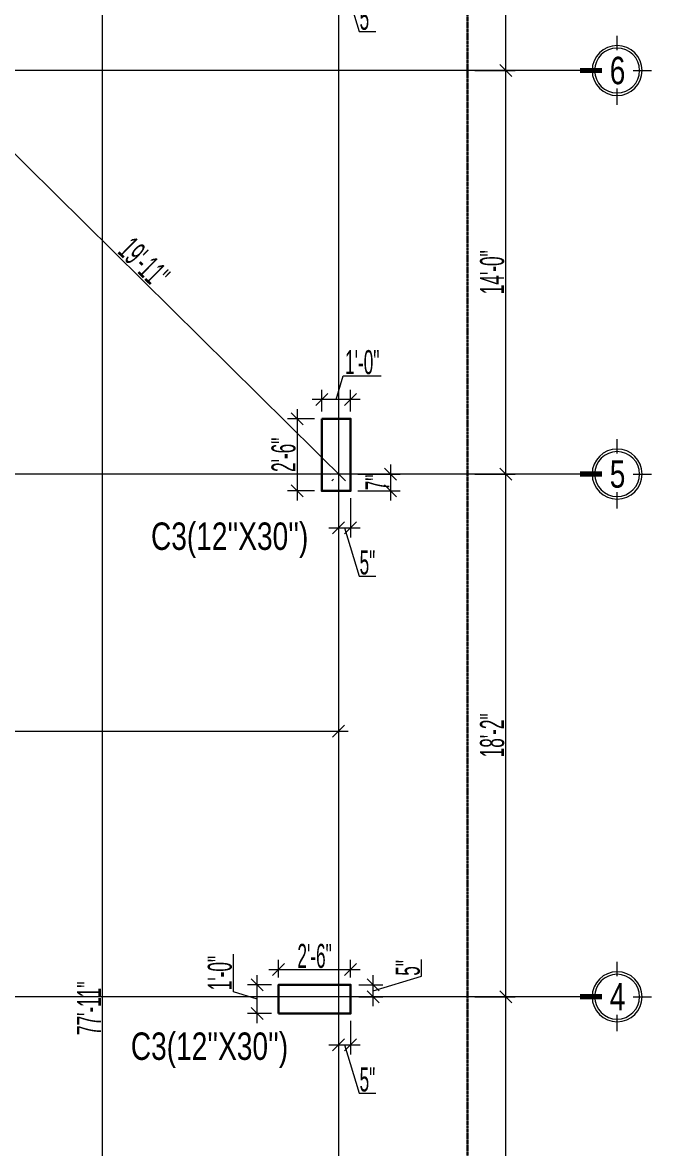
# Model space of a CAD drawing. Header units: inches. Extents: x 283072 to 301462, y 26630 to 62925.
# Drawn here: x 296403.6 to 296665.5, y 29236 to 29704.8 of the extents above; entities that cross this region are included whole.
import ezdxf

# ---------------------------------------------------------------- set-up
doc = ezdxf.new("R2010")
doc.units = ezdxf.units.IN
doc.header["$MEASUREMENT"] = 0
doc.header["$PDMODE"] = 2
doc.linetypes.add('CENTER2', pattern=[1.125, 0.75, -0.125, 0.125, -0.125])
doc.linetypes.add('DASHDOT', pattern=[25.4, 12.7, -6.35, 0, -6.35])
doc.layers.get('0').update_dxf_attribs({"lineweight": 5})
for name, color, linetype, lineweight in [('BUILDING_OUTER_P3', 1, 'Continuous', 35), ('column', 1, 'Continuous', 30), ('Dime.', 7, 'Continuous', 15), ('Dimension.', 7, 'Continuous', 5), ('Grid+Di', 194, 'CENTER2', 15)]:
    doc.layers.add(name, color=color, linetype=linetype, lineweight=lineweight)
doc.styles.add('ltcnbt', font='swisscl.ttf', dxfattribs={"width": 0.7, "height": 10})
doc.styles.add('style4', font='swisscl.ttf')
doc.dimstyles.new('SCALE-50', dxfattribs={"dimtxt": 9, "dimasz": 5, "dimexe": 4, "dimexo": 3, "dimgap": 0.5, "dimtad": 1, "dimdec": 0, "dimzin": 3, "dimdsep": 46, "dimlunit": 4, "dimtxsty": 'ltcnbt', "dimblk": 'OBLIQUE', "dimcen": 0.09375, "dimdle": 4, "dimclrd": 252, "dimclre": 252, "dimclrt": 7, "dimadec": 0, "dimazin": 0, "dimtfac": 1, "dimtdec": 0, "dimtofl": 0, "dimtmove": 1, "dimatfit": 3, "dimfxl": 3, "dimtolj": 1, "dimtzin": 0, "dimlwd": 15, "dimlwe": 15, "dimarcsym": 0})

# ---------------------------------------------------------------- blocks, each defined once
blk = doc.blocks.new('GN')
at = {"layer": 'Grid+Di', "color": 5, "linetype": 'ByBlock', "lineweight": 0}
for points in [[(0, 7.97), (0, 13.6)], [(-6.26, 0), (-13.44, 0)], [(0, -13.43), (0, -7.03)]]:
    blk.add_lwpolyline(points, dxfattribs=at)
at = {"layer": 'Grid+Di', "color": 5, "linetype": 'ByBlock', "lineweight": 0, "const_width": 2}
blk.add_lwpolyline([(14.47, 0), (5.86, 0)], dxfattribs=at)
at = {"layer": 'Grid+Di', "color": 5, "linetype": 'ByBlock'}
for radius in [9.76, 8.76]:
    blk.add_circle((0, 0), radius, dxfattribs=at)
blk = doc.blocks.new('_Oblique')
at = {"color": 0, "linetype": 'ByBlock', "lineweight": -2}
blk.add_line((-0.5, -0.5), (0.5, 0.5), dxfattribs=at)
blk = doc.blocks.new('*D514')
at = {"layer": 'Defpoints', "color": 0, "linetype": 'ByBlock', "lineweight": 30, "ltscale": 200, "transparency": 16777216}
for p in [(296588.92, 29299.24), (296604.82, 29299.24), (296588.92, 29094.24)]:
    blk.add_point(p, dxfattribs=at)
at = {"layer": 'Dimension.', "color": 252, "lineweight": 15, "ltscale": 200, "transparency": 16777216}
for p, q in [((296591.92, 29299.24), (296608.82, 29299.24)), ((296604.82, 29090.24), (296604.82, 29303.24)), ((296591.92, 29094.24), (296608.82, 29094.24))]:
    blk.add_line(p, q, dxfattribs=at)
at = {"layer": 'Dimension.', "color": 252, "linetype": 'ByBlock', "lineweight": 15, "ltscale": 200, "transparency": 16777216, "xscale": 5, "yscale": 5, "zscale": 5}
for p, rotation in [((296604.82, 29299.24), 90), ((296604.82, 29094.24), 270)]:
    blk.add_blockref('_Oblique', p, dxfattribs=dict(at, rotation=rotation))
at = {"layer": 'Dimension.', "color": 7, "linetype": 'ByBlock', "lineweight": 15, "ltscale": 200, "transparency": 16777216, "insert": (296599.32, 29196.74), "char_height": 10, "attachment_point": 5, "rotation": 90, "style": 'ltcnbt'}
blk.add_mtext('\\A1;17\'-1"', dxfattribs=at)
blk = doc.blocks.new('*D515')
at = {"layer": 'Defpoints', "color": 0, "linetype": 'ByBlock', "lineweight": 30, "ltscale": 200, "transparency": 16777216}
for p in [(296588.92, 29516.85), (296604.82, 29516.85), (296588.92, 29299.24)]:
    blk.add_point(p, dxfattribs=at)
at = {"layer": 'Dimension.', "color": 252, "lineweight": 15, "ltscale": 200, "transparency": 16777216}
for p, q in [((296604.82, 29295.24), (296604.82, 29520.85)), ((296591.92, 29516.85), (296608.82, 29516.85)), ((296591.92, 29299.24), (296608.82, 29299.24))]:
    blk.add_line(p, q, dxfattribs=at)
at = {"layer": 'Dimension.', "color": 252, "linetype": 'ByBlock', "lineweight": 15, "ltscale": 200, "transparency": 16777216, "xscale": 5, "yscale": 5, "zscale": 5}
for p, rotation in [((296604.82, 29516.85), 90), ((296604.82, 29299.24), 270)]:
    blk.add_blockref('_Oblique', p, dxfattribs=dict(at, rotation=rotation))
at = {"layer": 'Dimension.', "color": 7, "linetype": 'ByBlock', "lineweight": 15, "ltscale": 200, "transparency": 16777216, "insert": (296599.2, 29408.04), "char_height": 10, "attachment_point": 5, "rotation": 90, "style": 'ltcnbt'}
blk.add_mtext('\\A1;18\'-2"', dxfattribs=at)
blk = doc.blocks.new('*D516')
at = {"layer": 'Defpoints', "color": 0, "linetype": 'ByBlock', "lineweight": 30, "ltscale": 200, "transparency": 16777216}
for p in [(296588.92, 29684.85), (296604.82, 29684.85), (296588.92, 29516.85)]:
    blk.add_point(p, dxfattribs=at)
at = {"layer": 'Dimension.', "color": 252, "lineweight": 15, "ltscale": 200, "transparency": 16777216}
for p, q in [((296604.82, 29512.85), (296604.82, 29688.85)), ((296591.92, 29684.85), (296608.82, 29684.85)), ((296591.92, 29516.85), (296608.82, 29516.85))]:
    blk.add_line(p, q, dxfattribs=at)
at = {"layer": 'Dimension.', "color": 252, "linetype": 'ByBlock', "lineweight": 15, "ltscale": 200, "transparency": 16777216, "xscale": 5, "yscale": 5, "zscale": 5}
for p, rotation in [((296604.82, 29684.85), 90), ((296604.82, 29516.85), 270)]:
    blk.add_blockref('_Oblique', p, dxfattribs=dict(at, rotation=rotation))
at = {"layer": 'Dimension.', "color": 7, "linetype": 'ByBlock', "lineweight": 15, "ltscale": 200, "transparency": 16777216, "insert": (296599.2, 29600.85), "char_height": 10, "attachment_point": 5, "rotation": 90, "style": 'ltcnbt'}
blk.add_mtext('\\A1;14\'-0"', dxfattribs=at)
blk = doc.blocks.new('*D517')
at = {"layer": 'Defpoints', "color": 0, "linetype": 'ByBlock', "lineweight": 30, "ltscale": 200, "transparency": 16777216}
for p in [(296588.92, 29748.66), (296604.82, 29748.66), (296588.92, 29684.85)]:
    blk.add_point(p, dxfattribs=at)
at = {"layer": 'Dimension.', "color": 252, "lineweight": 15, "ltscale": 200, "transparency": 16777216}
for p, q in [((296604.82, 29680.85), (296604.82, 29752.66)), ((296591.92, 29748.66), (296608.82, 29748.66)), ((296591.92, 29684.85), (296608.82, 29684.85))]:
    blk.add_line(p, q, dxfattribs=at)
at = {"layer": 'Dimension.', "color": 252, "linetype": 'ByBlock', "lineweight": 15, "ltscale": 200, "transparency": 16777216, "xscale": 5, "yscale": 5, "zscale": 5}
for p, rotation in [((296604.82, 29748.66), 90), ((296604.82, 29684.85), 270)]:
    blk.add_blockref('_Oblique', p, dxfattribs=dict(at, rotation=rotation))
at = {"layer": 'Dimension.', "color": 7, "linetype": 'ByBlock', "lineweight": 15, "ltscale": 200, "transparency": 16777216, "insert": (296599.22, 29716.76), "char_height": 10, "attachment_point": 5, "rotation": 90, "style": 'ltcnbt'}
blk.add_mtext('\\A1;5\'-4"', dxfattribs=at)
blk = doc.blocks.new('*D528')
at = {"layer": 'Defpoints', "color": 0, "linetype": 'ByBlock', "lineweight": 30, "ltscale": 200, "transparency": 16777216}
for p in [(296540.23, 29310.53), (296510.23, 29304.24), (296540.23, 29304.24)]:
    blk.add_point(p, dxfattribs=at)
at = {"layer": 'Dimension.', "color": 252, "lineweight": 15, "ltscale": 200, "transparency": 16777216}
for p, q in [((296510.23, 29307.24), (296510.23, 29314.53)), ((296540.23, 29307.24), (296540.23, 29314.53)), ((296506.23, 29310.53), (296544.23, 29310.53))]:
    blk.add_line(p, q, dxfattribs=at)
at = {"layer": 'Dimension.', "color": 252, "linetype": 'ByBlock', "lineweight": 15, "ltscale": 200, "transparency": 16777216, "xscale": 5, "yscale": 5, "zscale": 5, "rotation": 180}
blk.add_blockref('_Oblique', (296510.23, 29310.53), dxfattribs=at)
at = {"layer": 'Dimension.', "color": 252, "linetype": 'ByBlock', "lineweight": 15, "ltscale": 200, "transparency": 16777216, "xscale": 5, "yscale": 5, "zscale": 5}
blk.add_blockref('_Oblique', (296540.23, 29310.53), dxfattribs=at)
at = {"layer": 'Dimension.', "color": 7, "linetype": 'ByBlock', "lineweight": 15, "ltscale": 200, "transparency": 16777216, "insert": (296525.23, 29316.16), "char_height": 10, "attachment_point": 5, "style": 'ltcnbt'}
blk.add_mtext('\\A1;2\'-6"', dxfattribs=at)
blk = doc.blocks.new('*D529')
at = {"layer": 'Defpoints', "color": 0, "linetype": 'ByBlock', "lineweight": 30, "ltscale": 200, "transparency": 16777216}
for p in [(296501.33, 29304.24), (296510.23, 29304.24), (296510.23, 29292.24)]:
    blk.add_point(p, dxfattribs=at)
at = {"layer": 'Dimension.', "color": 252, "lineweight": 15, "ltscale": 200, "transparency": 16777216}
for p, q in [((296491.46, 29301.2), (296491.46, 29316.97)), ((296507.23, 29304.24), (296497.33, 29304.24)), ((296501.33, 29288.24), (296501.33, 29308.24)), ((296501.33, 29298.24), (296491.46, 29301.2)), ((296507.23, 29292.24), (296497.33, 29292.24))]:
    blk.add_line(p, q, dxfattribs=at)
at = {"layer": 'Dimension.', "color": 252, "linetype": 'ByBlock', "lineweight": 15, "ltscale": 200, "transparency": 16777216, "xscale": 5, "yscale": 5, "zscale": 5}
for p, rotation in [((296501.33, 29304.24), 90), ((296501.33, 29292.24), 270)]:
    blk.add_blockref('_Oblique', p, dxfattribs=dict(at, rotation=rotation))
at = {"layer": 'Dimension.', "color": 7, "linetype": 'ByBlock', "lineweight": 15, "ltscale": 200, "transparency": 16777216, "insert": (296485.83, 29309.08), "char_height": 10, "attachment_point": 5, "rotation": 90, "style": 'ltcnbt'}
blk.add_mtext('\\A1;1\'-0"', dxfattribs=at)
blk = doc.blocks.new('*D530')
at = {"layer": 'Defpoints', "color": 0, "linetype": 'ByBlock', "lineweight": 30, "ltscale": 200, "transparency": 16777216}
for p in [(296528.23, 29539.85), (296517.96, 29509.85), (296528.23, 29509.85)]:
    blk.add_point(p, dxfattribs=at)
at = {"layer": 'Dimension.', "color": 252, "lineweight": 15, "ltscale": 200, "transparency": 16777216}
for p, q in [((296517.96, 29543.85), (296517.96, 29505.85)), ((296525.23, 29539.85), (296513.96, 29539.85)), ((296525.23, 29509.85), (296513.96, 29509.85))]:
    blk.add_line(p, q, dxfattribs=at)
at = {"layer": 'Dimension.', "color": 252, "linetype": 'ByBlock', "lineweight": 15, "ltscale": 200, "transparency": 16777216, "xscale": 5, "yscale": 5, "zscale": 5}
for p, rotation in [((296517.96, 29539.85), 90), ((296517.96, 29509.85), 270)]:
    blk.add_blockref('_Oblique', p, dxfattribs=dict(at, rotation=rotation))
at = {"layer": 'Dimension.', "color": 7, "linetype": 'ByBlock', "lineweight": 15, "ltscale": 200, "transparency": 16777216, "insert": (296512.34, 29524.85), "char_height": 10, "attachment_point": 5, "rotation": 90, "style": 'ltcnbt'}
blk.add_mtext('\\A1;2\'-6"', dxfattribs=at)
blk = doc.blocks.new('*D531')
at = {"layer": 'Defpoints', "color": 0, "linetype": 'ByBlock', "lineweight": 30, "ltscale": 200, "transparency": 16777216}
for p in [(296528.23, 29547.87), (296528.23, 29539.85), (296540.23, 29539.85)]:
    blk.add_point(p, dxfattribs=at)
at = {"layer": 'Dimension.', "color": 252, "lineweight": 15, "ltscale": 200, "transparency": 16777216}
for p, q in [((296534.23, 29547.87), (296537.19, 29557.74)), ((296537.19, 29557.74), (296552.96, 29557.74)), ((296544.23, 29547.87), (296524.23, 29547.87)), ((296528.23, 29542.85), (296528.23, 29551.87)), ((296540.23, 29542.85), (296540.23, 29551.87))]:
    blk.add_line(p, q, dxfattribs=at)
at = {"layer": 'Dimension.', "color": 252, "linetype": 'ByBlock', "lineweight": 15, "ltscale": 200, "transparency": 16777216, "xscale": 5, "yscale": 5, "zscale": 5, "rotation": 180}
blk.add_blockref('_Oblique', (296528.23, 29547.87), dxfattribs=at)
at = {"layer": 'Dimension.', "color": 252, "linetype": 'ByBlock', "lineweight": 15, "ltscale": 200, "transparency": 16777216, "xscale": 5, "yscale": 5, "zscale": 5}
blk.add_blockref('_Oblique', (296540.23, 29547.87), dxfattribs=at)
at = {"layer": 'Dimension.', "color": 7, "linetype": 'ByBlock', "lineweight": 15, "ltscale": 200, "transparency": 16777216, "insert": (296545.08, 29563.36), "char_height": 10, "attachment_point": 5, "style": 'ltcnbt'}
blk.add_mtext('\\A1;1\'-0"', dxfattribs=at)
blk = doc.blocks.new('*D578')
at = {"layer": 'Defpoints', "color": 0, "linetype": 'ByBlock', "lineweight": 30, "ltscale": 200, "transparency": 16777216}
for p in [(296535.23, 29728.66), (296540.23, 29728.66), (296540.23, 29721.18)]:
    blk.add_point(p, dxfattribs=at)
at = {"layer": 'Dimension.', "color": 252, "lineweight": 15, "ltscale": 200, "transparency": 16777216}
for p, q in [((296535.23, 29725.66), (296535.23, 29717.18)), ((296540.23, 29725.66), (296540.23, 29717.18)), ((296531.23, 29721.18), (296544.23, 29721.18)), ((296537.73, 29721.18), (296543.75, 29701.13)), ((296543.75, 29701.13), (296550.73, 29701.13))]:
    blk.add_line(p, q, dxfattribs=at)
at = {"layer": 'Dimension.', "color": 252, "linetype": 'ByBlock', "lineweight": 15, "ltscale": 200, "transparency": 16777216, "xscale": 5, "yscale": 5, "zscale": 5, "rotation": 180}
blk.add_blockref('_Oblique', (296535.23, 29721.18), dxfattribs=at)
at = {"layer": 'Dimension.', "color": 252, "linetype": 'ByBlock', "lineweight": 15, "ltscale": 200, "transparency": 16777216, "xscale": 5, "yscale": 5, "zscale": 5}
blk.add_blockref('_Oblique', (296540.23, 29721.18), dxfattribs=at)
at = {"layer": 'Dimension.', "color": 7, "linetype": 'ByBlock', "lineweight": 15, "ltscale": 200, "transparency": 16777216, "insert": (296547.24, 29706.73), "char_height": 10, "attachment_point": 5, "style": 'ltcnbt'}
blk.add_mtext('\\A1;5"', dxfattribs=at)
blk = doc.blocks.new('*D580')
at = {"layer": 'Defpoints', "color": 0, "linetype": 'ByBlock', "lineweight": 30, "ltscale": 200, "transparency": 16777216}
for p in [(296540.23, 29516.85), (296540.23, 29509.85), (296556.85, 29509.85)]:
    blk.add_point(p, dxfattribs=at)
at = {"layer": 'Dimension.', "color": 252, "lineweight": 15, "ltscale": 200, "transparency": 16777216}
for p, q in [((296556.85, 29520.85), (296556.85, 29505.85)), ((296543.23, 29516.85), (296560.85, 29516.85)), ((296543.23, 29509.85), (296560.85, 29509.85))]:
    blk.add_line(p, q, dxfattribs=at)
at = {"layer": 'Dimension.', "color": 252, "linetype": 'ByBlock', "lineweight": 15, "ltscale": 200, "transparency": 16777216, "xscale": 5, "yscale": 5, "zscale": 5}
for p, rotation in [((296556.85, 29516.85), 90), ((296556.85, 29509.85), 270)]:
    blk.add_blockref('_Oblique', p, dxfattribs=dict(at, rotation=rotation))
at = {"layer": 'Dimension.', "color": 7, "linetype": 'ByBlock', "lineweight": 15, "ltscale": 200, "transparency": 16777216, "insert": (296551.35, 29513.35), "char_height": 10, "attachment_point": 5, "rotation": 90, "style": 'ltcnbt'}
blk.add_mtext('\\A1;7"', dxfattribs=at)
blk = doc.blocks.new('*D581')
at = {"layer": 'Defpoints', "color": 0, "linetype": 'ByBlock', "lineweight": 30, "ltscale": 200, "transparency": 16777216}
for p in [(296535.23, 29509.85), (296540.23, 29509.85), (296540.23, 29494.42)]:
    blk.add_point(p, dxfattribs=at)
at = {"layer": 'Dimension.', "color": 252, "lineweight": 15, "ltscale": 200, "transparency": 16777216}
for p, q in [((296535.23, 29506.85), (296535.23, 29490.42)), ((296540.23, 29506.85), (296540.23, 29490.42)), ((296531.23, 29494.42), (296544.23, 29494.42)), ((296537.73, 29494.42), (296543.75, 29474.36)), ((296543.75, 29474.36), (296550.73, 29474.36))]:
    blk.add_line(p, q, dxfattribs=at)
at = {"layer": 'Dimension.', "color": 252, "linetype": 'ByBlock', "lineweight": 15, "ltscale": 200, "transparency": 16777216, "xscale": 5, "yscale": 5, "zscale": 5, "rotation": 180}
blk.add_blockref('_Oblique', (296535.23, 29494.42), dxfattribs=at)
at = {"layer": 'Dimension.', "color": 252, "linetype": 'ByBlock', "lineweight": 15, "ltscale": 200, "transparency": 16777216, "xscale": 5, "yscale": 5, "zscale": 5}
blk.add_blockref('_Oblique', (296540.23, 29494.42), dxfattribs=at)
at = {"layer": 'Dimension.', "color": 7, "linetype": 'ByBlock', "lineweight": 15, "ltscale": 200, "transparency": 16777216, "insert": (296547.24, 29479.96), "char_height": 10, "attachment_point": 5, "style": 'ltcnbt'}
blk.add_mtext('\\A1;5"', dxfattribs=at)
blk = doc.blocks.new('*D582')
at = {"layer": 'Defpoints', "color": 0, "linetype": 'ByBlock', "lineweight": 30, "ltscale": 200, "transparency": 16777216}
for p in [(296535.23, 29292.24), (296540.23, 29292.24), (296540.23, 29279.15)]:
    blk.add_point(p, dxfattribs=at)
at = {"layer": 'Dimension.', "color": 252, "lineweight": 15, "ltscale": 200, "transparency": 16777216}
for p, q in [((296535.23, 29289.24), (296535.23, 29275.15)), ((296540.23, 29289.24), (296540.23, 29275.15)), ((296531.23, 29279.15), (296544.23, 29279.15)), ((296537.73, 29279.15), (296543.75, 29259.1)), ((296543.75, 29259.1), (296550.73, 29259.1))]:
    blk.add_line(p, q, dxfattribs=at)
at = {"layer": 'Dimension.', "color": 252, "linetype": 'ByBlock', "lineweight": 15, "ltscale": 200, "transparency": 16777216, "xscale": 5, "yscale": 5, "zscale": 5, "rotation": 180}
blk.add_blockref('_Oblique', (296535.23, 29279.15), dxfattribs=at)
at = {"layer": 'Dimension.', "color": 252, "linetype": 'ByBlock', "lineweight": 15, "ltscale": 200, "transparency": 16777216, "xscale": 5, "yscale": 5, "zscale": 5}
blk.add_blockref('_Oblique', (296540.23, 29279.15), dxfattribs=at)
at = {"layer": 'Dimension.', "color": 7, "linetype": 'ByBlock', "lineweight": 15, "ltscale": 200, "transparency": 16777216, "insert": (296547.24, 29264.7), "char_height": 10, "attachment_point": 5, "style": 'ltcnbt'}
blk.add_mtext('\\A1;5"', dxfattribs=at)
blk = doc.blocks.new('*D583')
at = {"layer": 'Defpoints', "color": 0, "linetype": 'ByBlock', "lineweight": 30, "ltscale": 200, "transparency": 16777216}
for p in [(296540.59, 29304.24), (296549.65, 29304.24), (296540.59, 29299.24)]:
    blk.add_point(p, dxfattribs=at)
at = {"layer": 'Dimension.', "color": 252, "lineweight": 15, "ltscale": 200, "transparency": 16777216}
for p, q in [((296569.71, 29307.75), (296569.71, 29314.73)), ((296543.59, 29304.24), (296553.65, 29304.24)), ((296549.65, 29295.24), (296549.65, 29308.24)), ((296549.65, 29301.74), (296569.71, 29307.75)), ((296543.59, 29299.24), (296553.65, 29299.24))]:
    blk.add_line(p, q, dxfattribs=at)
at = {"layer": 'Dimension.', "color": 252, "linetype": 'ByBlock', "lineweight": 15, "ltscale": 200, "transparency": 16777216, "xscale": 5, "yscale": 5, "zscale": 5}
for p, rotation in [((296549.65, 29304.24), 90), ((296549.65, 29299.24), 270)]:
    blk.add_blockref('_Oblique', p, dxfattribs=dict(at, rotation=rotation))
at = {"layer": 'Dimension.', "color": 7, "linetype": 'ByBlock', "lineweight": 15, "ltscale": 200, "transparency": 16777216, "insert": (296564.11, 29311.24), "char_height": 10, "attachment_point": 5, "rotation": 90, "style": 'ltcnbt'}
blk.add_mtext('\\A1;5"', dxfattribs=at)
blk = doc.blocks.new('*D488')
at = {"layer": 'Defpoints', "color": 0, "linetype": 'ByBlock', "lineweight": 30, "ltscale": 200, "transparency": 16777216}
for p in [(296193.23, 29417.44), (296535.23, 29417.44), (296535.23, 29409.78)]:
    blk.add_point(p, dxfattribs=at)
at = {"layer": 'Dimension.', "color": 252, "lineweight": 15, "ltscale": 200, "transparency": 16777216}
for p, q in [((296193.23, 29414.44), (296193.23, 29405.78)), ((296535.23, 29414.44), (296535.23, 29405.78)), ((296189.23, 29409.78), (296539.23, 29409.78))]:
    blk.add_line(p, q, dxfattribs=at)
at = {"layer": 'Dimension.', "color": 252, "linetype": 'ByBlock', "lineweight": 15, "ltscale": 200, "transparency": 16777216, "xscale": 5, "yscale": 5, "zscale": 5, "rotation": 180}
blk.add_blockref('_Oblique', (296193.23, 29409.78), dxfattribs=at)
at = {"layer": 'Dimension.', "color": 252, "linetype": 'ByBlock', "lineweight": 15, "ltscale": 200, "transparency": 16777216, "xscale": 5, "yscale": 5, "zscale": 5}
blk.add_blockref('_Oblique', (296535.23, 29409.78), dxfattribs=at)
at = {"layer": 'Dimension.', "color": 7, "linetype": 'ByBlock', "lineweight": 15, "ltscale": 200, "transparency": 16777216, "insert": (296364.23, 29415.4), "char_height": 10, "attachment_point": 5, "style": 'ltcnbt'}
blk.add_mtext('\\A1;28\'-6"', dxfattribs=at)
blk = doc.blocks.new('*D489')
at = {"layer": 'Defpoints', "color": 0, "linetype": 'ByBlock', "lineweight": 30, "ltscale": 200, "transparency": 16777216}
for p in [(296412.04, 29761.66), (296412.04, 28827.16), (296436.75, 28827.16)]:
    blk.add_point(p, dxfattribs=at)
at = {"layer": 'Dimension.', "color": 252, "lineweight": 15, "ltscale": 200, "transparency": 16777216}
for p, q in [((296436.75, 29765.66), (296436.75, 28823.16)), ((296415.04, 29761.66), (296440.75, 29761.66)), ((296415.04, 28827.16), (296440.75, 28827.16))]:
    blk.add_line(p, q, dxfattribs=at)
at = {"layer": 'Dimension.', "color": 252, "linetype": 'ByBlock', "lineweight": 15, "ltscale": 200, "transparency": 16777216, "xscale": 5, "yscale": 5, "zscale": 5}
for p, rotation in [((296436.75, 29761.66), 90), ((296436.75, 28827.16), 270)]:
    blk.add_blockref('_Oblique', p, dxfattribs=dict(at, rotation=rotation))
at = {"layer": 'Dimension.', "color": 7, "linetype": 'ByBlock', "lineweight": 15, "ltscale": 200, "transparency": 16777216, "insert": (296431.25, 29294.41), "char_height": 10, "attachment_point": 5, "rotation": 90, "style": 'ltcnbt'}
blk.add_mtext('\\A1;77\'-11"', dxfattribs=at)
blk = doc.blocks.new('*D490')
at = {"layer": 'Defpoints', "color": 0, "linetype": 'ByBlock', "lineweight": 30, "ltscale": 200, "transparency": 16777216}
for p in [(296365.23, 29684.85), (296535.23, 29516.85), (296535.23, 29516.85)]:
    blk.add_point(p, dxfattribs=at)
at = {"layer": 'Dimension.', "color": 252, "lineweight": 15, "ltscale": 200, "transparency": 16777216}
for p, q in [((296362.39, 29687.66), (296538.08, 29514.04)), ((296363.12, 29682.72), (296362.42, 29682.01)), ((296533.12, 29514.72), (296532.42, 29514.01))]:
    blk.add_line(p, q, dxfattribs=at)
at = {"layer": 'Dimension.', "color": 252, "linetype": 'ByBlock', "lineweight": 15, "ltscale": 200, "transparency": 16777216, "xscale": 5, "yscale": 5, "zscale": 5}
for p, rotation in [((296365.23, 29684.85), 135.3390233447813), ((296535.23, 29516.85), 315.3390233447813)]:
    blk.add_blockref('_Oblique', p, dxfattribs=dict(at, rotation=rotation))
at = {"layer": 'Dimension.', "color": 7, "linetype": 'ByBlock', "lineweight": 15, "ltscale": 200, "transparency": 16777216, "insert": (296454.18, 29604.84), "char_height": 10, "attachment_point": 5, "rotation": 315.339, "style": 'ltcnbt'}
blk.add_mtext('\\A1;19\'-11"', dxfattribs=at)
blk = doc.blocks.new('WT43T2')
at = {"layer": 'column'}
for points in [[(293443.64, 47072.08), (293455.64, 47072.08), (293455.64, 47042.08), (293443.64, 47042.08)], [(293425.64, 46824.46), (293425.64, 46836.46), (293455.64, 46836.46), (293455.64, 46824.46)]]:
    blk.add_lwpolyline(points, close=True, dxfattribs=at)

msp = doc.modelspace()

# ---------------------------------------------------------------- linework, layer by layer
at = {"layer": 'BUILDING_OUTER_P3', "linetype": 'DASHDOT', "lineweight": 30, "ltscale": 0.02}
msp.add_line((296588.92011, 29862.07655), (296588.92011, 28707.07655), dxfattribs=at)
at = {"layer": 'Grid+Di', "linetype": 'ByBlock', "lineweight": 15, "ltscale": 200}
for p, q in [((296535.23261, 29910.5805), (296535.23261, 28644.47835)), ((296635.75505, 29684.85054), (296060.42321, 29684.85054)), ((296635.75505, 29516.85054), (296060.42321, 29516.85054)), ((296635.75505, 29299.23511), (296060.42321, 29299.23511))]:
    msp.add_line(p, q, dxfattribs=at)

# ---------------------------------------------------------------- block references
at = {"layer": 'column', "linetype": 'ByBlock', "lineweight": 15}
msp.add_blockref('WT43T2', (3084.59738, -17532.22653), dxfattribs=at)
at = {"layer": 'Dime.', "xscale": -1.066601249971427, "yscale": 1.066601249971427, "zscale": 1.06660125}
for p in [(296651.18993, 29684.85054), (296651.18993, 29516.85054), (296651.18993, 29299.23511)]:
    msp.add_blockref('GN', p, dxfattribs=at)

# ---------------------------------------------------------------- texts
at = {"layer": 'Dime.', "style": 'style4'}
for s, p in [('6', (296648.13947, 29679.1563, 0.75826)), ('5', (296648.13947, 29511.1563, 0.75826)), ("C3(12''X30'')", (296457.12118, 29485.26523, 0.75826)), ('4', (296648.13947, 29293.54087, 0.75826)), ("C3(12''X30'')", (296448.722, 29272.93651, 0.75826))]:
    msp.add_text(s, height=11.4075, dxfattribs=at).set_placement(p)

# ---------------------------------------------------------------- dimensions: what is measured, and where the dimension line sits
at = {"layer": 'Dimension.', "linetype": 'ByBlock', "lineweight": 15, "ltscale": 200}
for base, p1, p2, picture, middle in [((296436.74919, 28827.15655), (296412.03698, 29761.65949), (296412.03698, 28827.15655), '*D489', (296431.24919, 29294.40802)), ((296604.82176, 29748.65949), (296588.92011, 29684.85054), (296588.92011, 29748.65949), '*D517', (296599.22019, 29716.75502)), ((296604.82176, 29684.85054), (296588.92011, 29516.85054), (296588.92011, 29684.85054), '*D516', (296599.20053, 29600.85054)), ((296517.9588, 29509.85054), (296528.23261, 29539.85054), (296528.23261, 29509.85054), '*D530', (296512.33756, 29524.85054)), ((296556.85424, 29509.85054), (296540.23261, 29516.85054), (296540.23261, 29509.85054), '*D580', (296551.35424, 29513.35054)), ((296604.82176, 29516.85054), (296588.92011, 29299.23511), (296588.92011, 29516.85054), '*D515', (296599.20053, 29408.04282)), ((296501.32686, 29304.23511), (296510.23261, 29292.23511), (296510.23261, 29304.23511), '*D529', (296485.83439, 29301.69648)), ((296549.65278, 29304.23511), (296540.5866, 29299.23511), (296540.5866, 29304.23511), '*D583', (296564.10593, 29308.25152)), ((296604.82176, 29299.23511), (296588.92011, 29094.23511), (296588.92011, 29299.23511), '*D514', (296599.32176, 29196.73511))]:
    dim = msp.add_linear_dim(base=base, p1=p1, p2=p2, angle=90, dimstyle='SCALE-50', dxfattribs=at)
    dim.commit()
    dim.dimension.update_dxf_attribs({"geometry": picture, "text_midpoint": middle})
for base, p1, p2, picture, middle in [((296540.23261, 29721.18368), (296535.23261, 29728.65949), (296540.23261, 29728.65949), '*D578', (296544.24903, 29706.73054)), ((296528.23261, 29547.86687), (296540.23261, 29539.85054), (296528.23261, 29539.85054), '*D531', (296537.69398, 29563.35934)), ((296540.23261, 29494.41555), (296535.23261, 29509.85054), (296540.23261, 29509.85054), '*D581', (296544.24903, 29479.9624)), ((296535.23261, 29409.78313), (296193.23038, 29417.44489), (296535.23261, 29417.44489), '*D488', (296364.23149, 29415.40436)), ((296540.23261, 29310.53448), (296510.23261, 29304.23511), (296540.23261, 29304.23511), '*D528', (296525.23261, 29316.15571)), ((296540.23261, 29279.15212), (296535.23261, 29292.23511), (296540.23261, 29292.23511), '*D582', (296544.24903, 29264.69898))]:
    dim = msp.add_linear_dim(base=base, p1=p1, p2=p2, dimstyle='SCALE-50', dxfattribs=at)
    dim.commit()
    dim.dimension.update_dxf_attribs({"geometry": picture, "text_midpoint": middle})
dim = msp.add_aligned_dim(p1=(296365.23261, 29684.85054), p2=(296535.23261, 29516.85054), distance=0, dimstyle='SCALE-50', dxfattribs=at)
dim.commit()
dim.dimension.update_dxf_attribs({"geometry": '*D490', "text_midpoint": (296454.17923, 29604.84414)})

doc.saveas('drawing.dxf')
